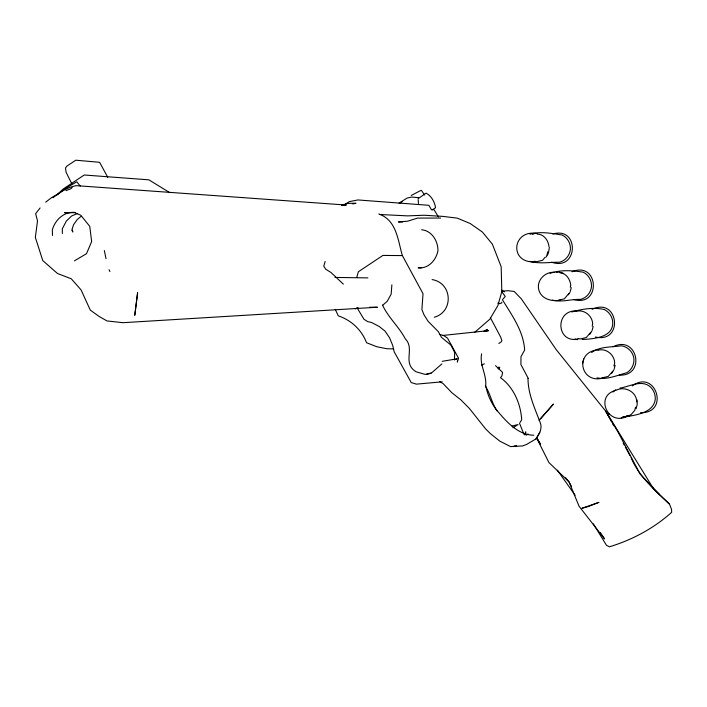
<?xml version="1.0" encoding="UTF-8"?>
<svg xmlns="http://www.w3.org/2000/svg" width="707" height="707" viewBox="0 0 707 707"><rect width="100%" height="100%" fill="white"/><g stroke="black" fill="none" stroke-linecap="round" stroke-linejoin="round"><path stroke-width="1.06" d="M454.407 360.022L454.707 352.466L450.889 345.078L441.495 337.372L438.26 331.574L428.168 321.385L424.076 314.951L421.902 309.586L423.025 293.714L402.389 255.589L382.92 255.43L358.414 271.718L356.752 277.321M391.881 284.788L391.157 294.156L387.286 301.182L382.911 305.088M481.635 353.836C479.284 364.732 486.805 374.542 485.7 385.554C487.538 395.01 491.489 403.953 497.71 411.341C507.016 422.282 518.249 434.946 533.758 435.238M457.544 361.056L457.305 362.099L458.56 358.237L447.478 338.043L443.696 335.586L439.727 334.411M546.988 255.015L547.722 251.833M525.089 434.893L525.805 431.836L524.762 434.814M570.275 287.254L570.77 285.133C570.151 279.371 566.183 273.043 559.882 272.769M592.192 326.007L592.687 323.894C592.351 315.64 584.009 308.994 575.984 311.433M613.941 365.987L614.692 362.815C614.348 354.525 605.979 347.862 597.91 350.248M635.54 407.197L634.78 410.369L630.246 415.539L625.085 416.653M548.561 252.532L549.339 247.3M570.363 291.107L571.247 287.652M598.334 349.735C573.465 351.83 580.668 385.483 604.22 377.679M582.541 363.619L583.743 358.979M592.263 329.842L593.146 326.387M614.25 368.745L615.143 365.289M636.114 408.673L637.237 404.36L636.989 399.888M325.158 261.484L323.771 266.194L325.812 269.287L330.867 272.407L343.346 284.143M439.772 381.647L443.095 383.592L451.853 392.721L460.982 399.95L469.466 408.549L485.523 428.804L490.358 433.603L499.92 441.212L510.604 446.612L522.694 445.931L526.759 444.341L535.977 438.914C539.423 433.859 542.879 428.08 539.909 421.832C534.589 407.727 527.988 393.746 527.996 378.325M535.977 438.914L539.856 432.198M520.113 422.433L521.704 419.702C520.679 403.803 513.68 387.197 500.521 377.697L501.97 375.771L502.58 372.386L495.527 365.687M546.025 257.154L548.349 253.398M568.393 294.775L570.151 291.964M589.691 334.438L592.042 330.699M611.661 373.331L614.029 369.602M40.105 207.946L35.642 213.638L37.515 220.876L35.35 237.393L42.765 260.574L57.506 273.503L71.274 278.797L81.075 289.905L90.293 310.117L99.139 316.48L107.031 320.951L123.053 322.692L377.414 307.227L369.62 307.236M545.097 257.268L542.569 260.273L536.498 261.723L534.465 261.219M568.799 293.599L564.354 298.84L558.247 300.263M590.698 332.361L586.227 337.575L580.085 338.962L578.034 338.441M612.695 371.281L608.188 376.469L602.019 377.838M540.466 418.959L553.466 404.059L539.017 420.232M502.986 299.052L505.266 296.516L501.466 291.222M441.875 363.919L432.012 372.527L426.515 374.374M72.176 187.558L70.877 188.751L65.963 190.634M58.787 193.082L63.471 188.84L84.213 175L148.877 179.825L169.751 192.657M474.379 332.59L489.765 319.272L497.887 305.574L501.829 291.54L501.166 266.672L492.381 244.198L482.421 232.055L470.243 223.536L457.279 218.136L442.635 216.369L424.103 215.237L407.665 215.874L379.659 214.495M52.963 197.739C59.83 192.313 67.536 187.152 76.312 185.658L346.236 205.048L341.543 205.339L347.968 203.386L355.921 203.236L352.766 203.952M80.96 216.439L77.275 219.506L73.555 224.755L72.141 229.033L72.812 232.037L71.84 230.137M591.618 352.528C599.819 346.236 611.502 347.34 621.303 345.794C627.339 346.589 632.314 351.299 633.666 357.203C634.815 363.159 632.164 369.469 626.959 372.651C617.397 375.267 606.942 380.074 596.955 377.83M612.898 392.049L615.726 389.725M56.41 195.335L65.733 188.265L76.824 181.796L80.218 186.082M632.27 385.942C655.716 368.382 670.174 413.524 640.48 412.702M45.69 202.175L51.337 197.783L58.319 193.718M399.747 203.316L402.292 201.513M498.082 368.78L499.787 367.596M418.111 198.64L426.065 193.144C431.323 195.795 434.77 202.016 435.556 207.761L431.924 210.067M484.587 331.291L487.3 329.471L483.791 331.371M498.842 343.469L501.183 341.896L501.89 340.553L500.636 337.009L490.411 317.752M399.022 203.156L407.038 198.084L411.704 197.059L418.482 197.668M342.983 205.631L349.338 201.636L357.883 199.94L428.91 205.313L431.252 209.458L434.045 209.74L438.428 216.846M526.423 435.105L528.129 434.027M74.447 260.839L86.501 253.698L91.636 241.573L89.762 226.355L80.766 215.237L74.659 212.692L64.593 212.683L73.139 212.462M512.928 427.779L518.045 424.545L512.115 426.021M411.218 195.477L420.806 190.448L421.531 190.528L424.598 195.026M434.266 317.266C454.027 311.725 452.339 282.809 432.092 279.574M481.547 365.139L484.383 363.787M77.717 213.373L71.557 216.033L66.352 221.044L62.322 228.794L62.349 233.46M529.976 234.229C540.157 231.136 551.822 233.354 562.136 235.024C567.606 237.614 570.849 243.579 570.381 249.571C569.692 255.527 565.361 260.75 559.502 262.217C549.666 262.138 539.361 264.073 529.79 261.351M552.68 234.044C579.731 225.975 578.432 271.674 551.61 262.2M550.028 273.37C560.351 269.606 572.546 270.463 583.187 272.186C588.666 274.802 591.945 280.785 591.467 286.803C590.778 292.769 586.403 297.974 580.527 299.406C571.212 298.973 561.482 302.631 552.37 300.086M571.928 271.788C598.917 260.521 601.489 307.607 573.457 299.512M571.83 311.99C582.002 308.968 593.836 307.121 604.335 309.507C608.4 311.54 611.316 315.269 612.403 319.679C615.585 337.354 594.463 338.865 582.206 339.501M592.104 309.321C618.775 296.657 623.777 343.584 595.4 336.992M613.234 346.66C637.458 334.597 646.269 376.416 619.244 375.143M615.452 390.45C594.817 395.973 607.649 425.561 626.252 416.706M455.052 359.554L457.288 358.758L442.22 361.33M355.294 308.835L358.281 307.881M532.406 234.3L534.351 233.708M630.335 415.159L621.197 417.704L627.012 416.176M615.956 390.326C624.767 385.766 636.477 391.625 636.795 401.903M485.833 331.336L488.687 330.593L442.971 335.436M619.995 388.09C629.769 386.605 641.762 379.111 650.617 387.109C653.878 390.344 655.566 394.824 655.265 399.402C653.144 414.222 632.853 415.239 621.603 417.598M576.417 310.939C554.712 309.887 556.25 343.505 577.964 339.042M431.208 373.42L424.969 374.365L416.025 371.758C401.779 362.877 415.389 348.993 405.27 338.794C398.889 326.634 388.24 317.514 382.478 304.973M554.588 272.31C545.442 271.444 536.754 279.928 538.61 289.154C540.687 298.911 551.699 301.951 560.448 300.13M442.184 381.815L416.414 384.148L411.253 382.593L394.161 351.768L392.685 345.387L389.557 337.752L384.988 331.062L379.235 326.501L371.617 322.516L367.667 321.614L363.99 319.281L356.964 307.642M514.086 445.984L516.631 445.755M501.908 291.204L507.971 290.701L514.183 291.443L521.315 298.84L556.241 349.665L605.793 411.28L653.692 489.076L669.476 504.144L671.544 509.367L671.65 512.31C653.94 528.279 632.208 539.936 609.407 546.803L606.465 545.283L593.35 523.869M75.322 212.454C64.257 211.252 55.243 219.647 52.336 229.819L52.486 235.44M537.143 233.566C512.363 228.927 508.695 263.084 534.43 261.873M402.716 221.91L398.412 221.963L407.612 221.194L417.607 218.083L440.682 218.065M421.407 267.776L418.146 267.812C428.46 268.943 436.228 260.105 437.969 250.614C438.022 240.999 431.88 230.712 421.619 229.74M334.968 277.444L367.896 277.886M393.702 348.94L386.658 348.71L376.76 346.73L366.535 342.718C361.701 329.869 351.238 320.191 338.282 315.835L335.233 309.33M537.17 234.114C543.842 234.017 548.376 240.398 548.95 246.549M556.1 272.204L557.991 272.487M497.808 303.162L499.822 303.701L501.811 302.861L501.767 302.128M558.892 272.054L563.064 273.185M575.047 338.998L577.681 339.731M378.811 213.974C396.768 220.222 397.802 240.239 402.363 255.545M501.634 290.215L504.445 291.876M669.476 504.144C654.956 490.137 638.951 476.704 631.068 457.588M659.613 494.67L640.021 473.99L618.404 432.728L605.793 411.28L611.59 421.885M565.512 477.738L569.055 481.944L571.592 486.602M485.347 385.96C490.225 393.578 491.798 403.052 496.941 410.838M608.754 413.613L609.275 414.275M557.346 470.173L575.144 495.271M600.27 532.486L604.52 538.867L579.095 506.309L569.055 481.944L548.888 462.502L536.489 437.713M502.385 299.697C511.912 315.216 523.587 331.221 524.629 350.036L520.988 356.655L520.9 364.512L528.253 378.369M540.563 444.367L536.657 437.713L540.581 444.35M612.642 423.82L613.694 425.747M623.167 443.112L624.228 445.048M625.28 446.974L630.017 455.653M107.791 177.386L99.599 162.301L75.799 160.197L67.077 165.977L65.53 167.877L66.078 172.261L71.796 183.74M109.028 269.694L109.93 271.576M519.477 423.131L523.878 434.16M104.336 250.561L106.006 258.718M418.173 199.604L418.447 203.448M498.939 366.942L499.071 369.089M137.591 292.848L134.79 315.163L137.591 292.848M598.829 502.377L588.737 506.38L581.958 508.28L598.829 502.377"/></g></svg>
